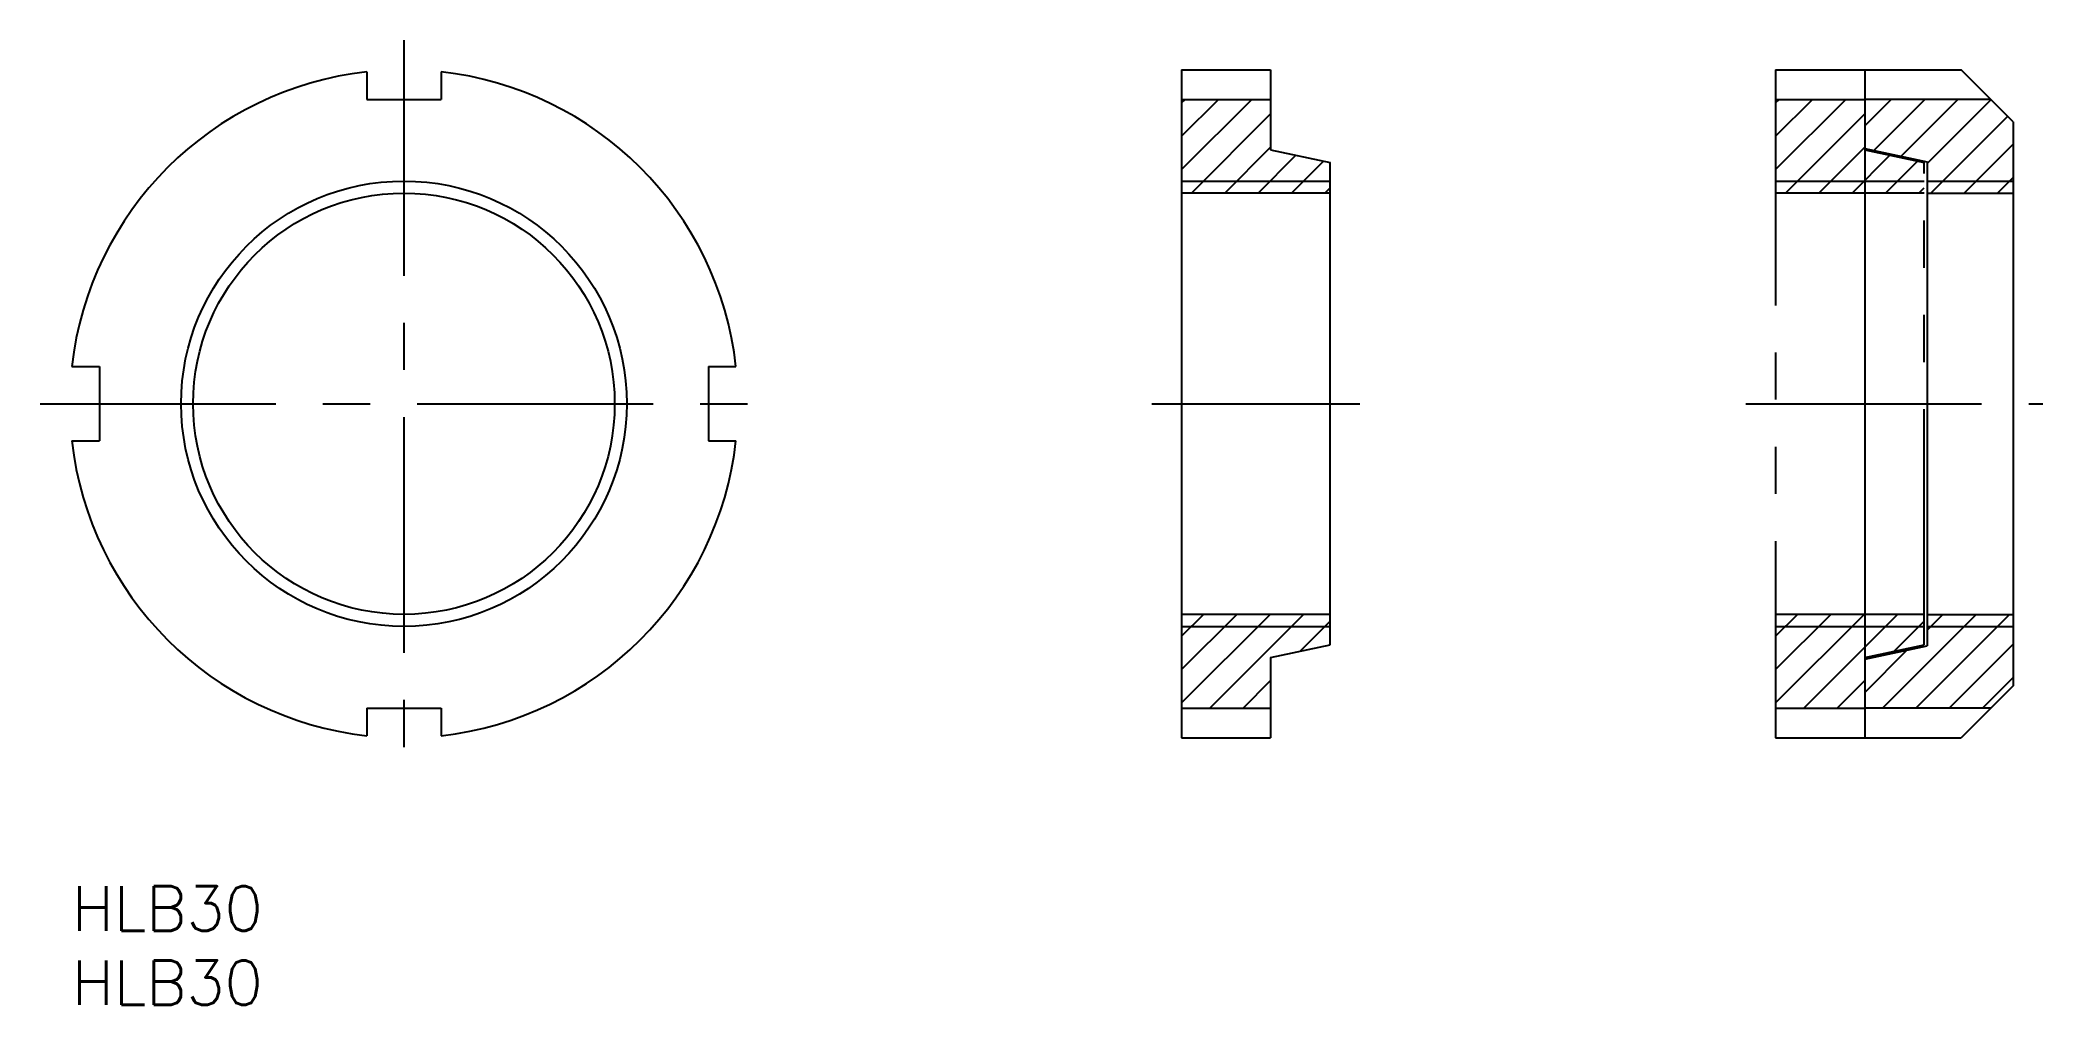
# Model space of a CAD drawing. Extents: x -2 to 133, y -8 to 57.
import ezdxf

# ---------------------------------------------------------------- set-up
doc = ezdxf.new("R2010")
doc.units = 0
doc.header["$LTSCALE"] = 0.5
doc.linetypes.add('CENTER', pattern=[50.8, 31.75, -6.35, 6.35, -6.35])
doc.linetypes.add('PHANTOM', pattern=[63.5, 31.75, -6.35, 6.35, -6.35, 6.35, -6.35])
for name, color, linetype in [('MSM_CENTER', 1, 'CENTER'), ('MSM_CONTINUOUS', 7, 'CONTINUOUS'), ('MSM_IMAGINARY', 6, 'PHANTOM'), ('MSM_NARROW', 5, 'CONTINUOUS'), ('MSM_PART_NUMBER', 7, 'CONTINUOUS')]:
    doc.layers.add(name, color=color, linetype=linetype)
doc.styles.get("Standard").update_dxf_attribs({"font": 'txt.shx', "height": 3, "bigfont": 'bigfont.shx'})

# ---------------------------------------------------------------- blocks, each defined once
blk = doc.blocks.new('*U5')
at = {"layer": 'MSM_PART_NUMBER'}
blk.add_text('HLB30', height=3, dxfattribs=at).set_placement((0, -3))
blk = doc.blocks.new('*U6')
at = {"layer": 'MSM_PART_NUMBER'}
blk.add_text('HLB30', height=3, dxfattribs=at).set_placement((0, -8))

msp = doc.modelspace()

# ---------------------------------------------------------------- linework, layer by layer
at = {"layer": 'MSM_CENTER'}
for p, q in [((22.36, 57), (22.36, 8)), ((-2.14, 32.5), (46.86, 32.5)), ((72.72, 32.5), (86.72, 32.5)), ((112.72, 32.5), (132.72, 32.5))]:
    msp.add_line(p, q, dxfattribs=at)
at = {"layer": 'MSM_CONTINUOUS'}
for p, q in [((19.86, 54.86), (19.86, 53)), ((24.86, 54.86), (24.86, 53)), ((74.72, 55), (74.72, 10)), ((74.72, 55), (80.72, 55)), ((80.72, 55), (80.72, 49.6)), ((120.72, 55), (120.72, 10)), ((120.72, 55), (127.22, 55)), ((130.72, 51.5), (127.22, 55)), ((19.86, 53), (24.86, 53)), ((74.72, 53), (80.72, 53)), ((129.22, 53), (120.72, 53)), ((130.72, 51.5), (130.72, 13.5)), ((80.72, 49.6), (84.72, 48.74)), ((84.72, 16.26), (84.72, 48.74)), ((120.72, 49.7), (124.92, 48.8)), ((124.92, 48.8), (124.92, 16.2)), ((84.72, 46.69), (74.72, 46.69)), ((124.92, 46.69), (130.72, 46.69)), ((0, 35), (1.86, 35)), ((1.86, 35), (1.86, 30)), ((42.86, 35), (44.72, 35)), ((42.86, 35), (42.86, 30)), ((0, 30), (1.86, 30)), ((42.86, 30), (44.72, 30)), ((84.72, 18.31), (74.72, 18.31)), ((124.92, 18.31), (130.72, 18.31)), ((80.72, 15.4), (84.72, 16.26)), ((120.72, 15.3), (124.92, 16.2)), ((80.72, 15.4), (80.72, 10)), ((130.72, 13.5), (127.22, 10)), ((19.86, 12), (24.86, 12)), ((19.86, 12), (19.86, 10.14)), ((24.86, 12), (24.86, 10.14)), ((74.72, 12), (80.72, 12)), ((129.22, 12), (120.72, 12)), ((74.72, 10), (80.72, 10)), ((120.72, 10), (127.22, 10))]:
    msp.add_line(p, q, dxfattribs=at)
msp.add_circle((22.36, 32.5), 14.19, dxfattribs=at)
for start, end in [(96.3794, 173.6206), (6.3794, 83.6206), (186.3794, 263.6206), (276.3794, 353.6206)]:
    msp.add_arc((22.36, 32.5), 22.5, start, end, dxfattribs=at)
at = {"layer": 'MSM_IMAGINARY'}
for p, q in [((114.72, 55), (114.72, 10)), ((114.72, 55), (120.72, 55)), ((114.72, 53), (120.72, 53)), ((114.72, 52.76), (114.96, 53)), ((114.72, 50.52), (117.2, 53)), ((114.72, 48.27), (119.45, 53)), ((115.38, 46.69), (120.72, 52.03)), ((117.63, 46.69), (120.72, 49.78)), ((119.87, 46.69), (122.42, 49.24)), ((120.72, 49.6), (124.72, 48.74)), ((122.12, 46.69), (124.27, 48.84)), ((124.72, 16.26), (124.72, 48.74)), ((114.72, 47.5), (124.72, 47.5)), ((124.72, 46.69), (114.72, 46.69)), ((124.36, 46.69), (124.72, 47.05)), ((124.72, 18.31), (114.72, 18.31)), ((114.72, 16.84), (116.19, 18.31)), ((114.72, 14.6), (118.44, 18.31)), ((114.72, 12.35), (120.68, 18.31)), ((116.62, 12), (122.93, 18.31)), ((122.68, 15.82), (124.72, 17.86)), ((114.72, 17.5), (124.72, 17.5)), ((120.72, 15.4), (124.72, 16.26)), ((118.86, 12), (120.72, 13.86)), ((114.72, 12), (120.72, 12)), ((114.72, 10), (120.72, 10))]:
    msp.add_line(p, q, dxfattribs=at)
at = {"layer": 'MSM_NARROW'}
for p, q in [((74.72, 52.76), (74.96, 53)), ((74.72, 50.52), (77.2, 53)), ((74.72, 48.27), (79.45, 53)), ((120.72, 51.21), (122.51, 53)), ((121.33, 49.57), (124.76, 53)), ((123.18, 49.17), (127, 53)), ((124.92, 48.68), (129.23, 52.99)), ((75.38, 46.69), (80.72, 52.03)), ((125.18, 46.69), (130.36, 51.87)), ((127.42, 46.69), (130.72, 49.99)), ((77.63, 46.69), (80.72, 49.78)), ((79.87, 46.69), (82.42, 49.24)), ((82.12, 46.69), (84.27, 48.84)), ((74.72, 47.5), (84.72, 47.5)), ((124.92, 47.5), (130.72, 47.5)), ((129.67, 46.69), (130.72, 47.74)), ((84.36, 46.69), (84.72, 47.05)), ((74.72, 16.84), (76.19, 18.31)), ((74.72, 14.6), (78.44, 18.31)), ((74.72, 12.35), (80.68, 18.31)), ((76.62, 12), (82.93, 18.31)), ((82.68, 15.82), (84.72, 17.86)), ((121.92, 12), (128.23, 18.31)), ((124.17, 12), (130.48, 18.31)), ((124.92, 17.24), (125.99, 18.31)), ((74.72, 17.5), (84.72, 17.5)), ((124.92, 17.5), (130.72, 17.5)), ((126.41, 12), (130.72, 16.31)), ((120.72, 13.04), (123.59, 15.92)), ((120.72, 15.29), (120.73, 15.3)), ((78.86, 12), (80.72, 13.86)), ((128.66, 12), (130.72, 14.06))]:
    msp.add_line(p, q, dxfattribs=at)
msp.add_circle((22.36, 32.5), 15, dxfattribs=at)

# ---------------------------------------------------------------- block references
at = {"layer": 'MSM_CONTINUOUS'}
for name in ['*U5', '*U6']:
    msp.add_blockref(name, (0, 0), dxfattribs=at)

doc.saveas('drawing.dxf')
